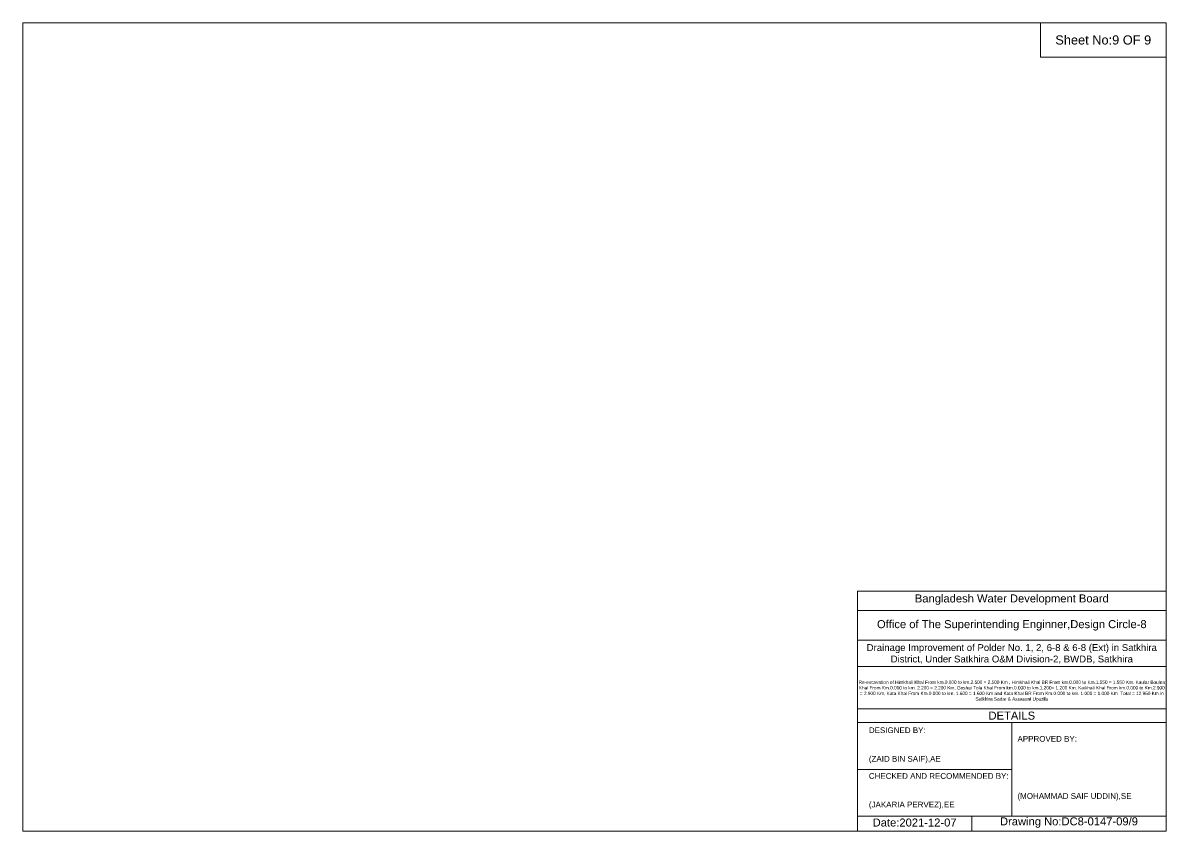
# Model space of a CAD drawing. Header units: inches. Extents: x 91000 to 628000, y -5656 to 0.
# Drawn here: x 360000 to 368000, y -5656 to 0 of the extents above; entities that cross this region are included whole.
import ezdxf

# ---------------------------------------------------------------- set-up
doc = ezdxf.new("R2010")
doc.units = ezdxf.units.IN
doc.header["$LTSCALE"] = 7
doc.header["$MEASUREMENT"] = 0
doc.layers.add('Cross Section Labels', color=7, linetype='Continuous', lineweight=9)
doc.styles.get("Standard").update_dxf_attribs({"font": 'arial.ttf'})

msp = doc.modelspace()

# ---------------------------------------------------------------- linework, layer by layer
at = {"layer": 'Cross Section Labels'}
for points in [[(360000, 0), (368000, 0), (368000, -5656), (360000, -5656)], [(367120, 0), (368000, 0), (368000, -240), (367120, -240)]]:
    msp.add_lwpolyline(points, close=True, dxfattribs=at)
for points in [[(365840, -5656), (365840, -3976), (368000, -3976)], [(365840, -4112), (368000, -4112)], [(365840, -4320), (368000, -4320)], [(365840, -4504), (368000, -4504)], [(365840, -4800), (368000, -4800)], [(365840, -4896), (368000, -4896)], [(366920, -4896), (366920, -5552)], [(365840, -5224), (366920, -5224)], [(365840, -5552), (368000, -5552)], [(366640, -5552), (366640, -5656)]]:
    msp.add_lwpolyline(points, dxfattribs=at)

# ---------------------------------------------------------------- texts
at = {"layer": 'Cross Section Labels', "attachment_point": 5}
for s, insert, char_height in [('Sheet No:9 OF 9', (367560, -120), 64), ('Bangladesh Water Development Board', (366920, -4036), 56), ('Office of The Superintending Enginner,Design Circle-8', (366920, -4216), 56)]:
    msp.add_mtext(s, dxfattribs=dict(at, insert=insert, char_height=char_height))
at = {"layer": 'Cross Section Labels'}
for s, insert, char_height, width, attachment_point in [('Drainage Improvement of Polder No. 1, 2, 6-8 & 6-8 (Ext) in Satkhira District, Under Satkhira O&M Division-2, BWDB, Satkhira', (366920, -4416), 48, 2240, 5), ('Re-excavation of Himkhali Khal From km.0.000 to km.2.500 = 2.500 Km , Himkhali Khal BR From km.0.000 to Km.1.550 = 1.550 Km, Kaular Boulna Khal From Km.0.000 to km. 2.200 = 2.200 Km, Goshai Tola Khal From km.0.000 to km.1.200= 1.200 Km, Kaikhali Khal From km.0.000 to Km.2.900 = 2.900 Km, Kata Khal From Km.0.000 to km. 1.600 = 1.600 Km and Kata Khal BR From Km.0.000 to km. 1.000 = 1.000 Km  Total = 12.950 Km.in Satkhira Sadar & Assasuni Upazila', (366920, -4676), 23.4814, 2160, 5), ('DETAILS', (366920, -4848), 56, 2240, 5), ('DESIGNED BY:^J^J^J(ZAID BIN SAIF),AE', (365920, -5056), 40, 1120, 4), ('APPROVED BY:^J^J^J^J^J^J(MOHAMMAD SAIF UDDIN),SE', (366960, -5216), 40, 1120, 4), ('CHECKED AND RECOMMENDED BY:^J^J^J(JAKARIA PERVEZ),EE', (365920, -5376), 40, 1120, 4), ('Date:2021-12-07', (366240, -5596), 56, 1120, 5), ('Drawing No:DC8-0147-09/9', (367320, -5596), 56, 1760, 5)]:
    msp.add_mtext(s, dxfattribs=dict(at, insert=insert, char_height=char_height, width=width, attachment_point=attachment_point))

doc.saveas('drawing.dxf')
